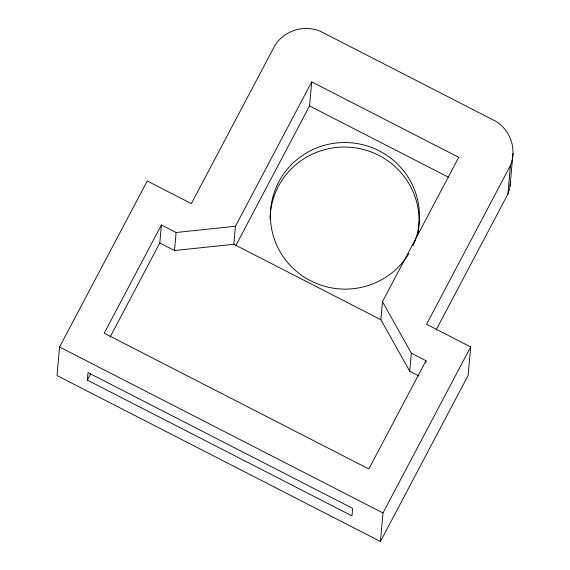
<?xml version="1.0" encoding="UTF-8"?>
<svg xmlns="http://www.w3.org/2000/svg" width="570" height="570" viewBox="0 0 570 570"><rect width="100%" height="100%" fill="white"/><g stroke="black" fill="none" stroke-linecap="round" stroke-linejoin="round"><path stroke-width="0.85" d="M59.565 347.002L57.014 375.566L380.432 541.5L468.12 375.488L470.67 346.923L426.567 324.294L510.442 165.5A37.264 36.644 5.1 0 0 496.292 121.545L319.884 31.037A37.264 36.644 5.1 0 0 275.232 44.823L191.356 203.618L147.252 180.989L59.565 347.002L382.983 512.936L380.432 541.5M87.36 380.126L88.029 372.609L352.645 508.376L351.975 515.893L87.36 380.126L90.666 373.856M110.124 337.027L159.792 242.984L161.403 224.943L176.109 232.489L235.46 226.247L311.712 81.88L458.715 157.313L382.47 301.673L380.86 319.706L409.709 371.205L418.993 375.972M380.86 319.706L233.85 244.281L174.498 250.529L176.109 232.489M233.85 244.281L235.46 226.247M235.802 245.585L309.56 105.935L311.712 81.88M409.709 371.205L411.319 353.172L382.47 301.673M425.868 362.427L426.018 360.71L411.319 353.172M436.064 330.059L507.899 194.064L510.442 165.5M510.057 186.062L512.986 153.366M161.403 224.943L104.217 333.215L368.833 468.982L426.018 360.71M382.983 512.936L470.67 346.923M309.56 105.935L448.668 177.306M159.792 242.984L174.498 250.529M510.435 181.93A37.264 36.644 5.1 0 1 507.899 194.064M270.023 219.087A74.535 73.288 5.1 0 1 351.362 147.374A74.535 73.288 5.1 0 1 417.995 232.909M408.947 253.557A74.535 73.288 5.1 0 1 281.366 253.885A74.535 73.288 5.1 0 1 340.112 142.671A74.535 73.288 5.1 0 1 413.008 245.862"/></g></svg>
